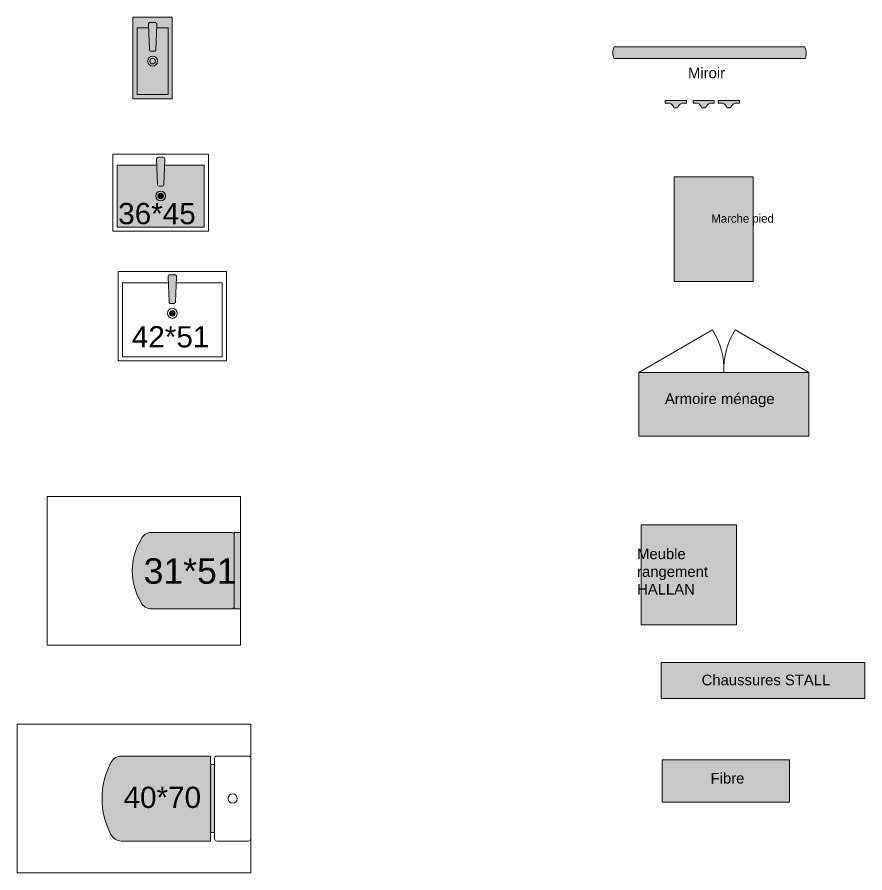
# Model space of a CAD drawing. Header units: metres. Extents: x -159911 to 166640, y -24366 to 155832.
# Drawn here: x 24554 to 64479, y 115493 to 155782 of the extents above; entities that cross this region are included whole.
import ezdxf

# ---------------------------------------------------------------- set-up
doc = ezdxf.new("R2010")
doc.units = ezdxf.units.M
doc.header["$LTSCALE"] = 15
doc.linetypes.add('ACAD_ISO03W100', pattern=[30, 12, -18])
doc.layers.get('0').update_dxf_attribs({"true_color": 0x000000})
doc.layers.get('Defpoints').update_dxf_attribs({"true_color": 0x000000})
for name, color, linetype, lineweight, true_color in [('DV_Furnitures', 250, 'Continuous', 5, 0x333333), ('DV_Furnitures_Hachures', 7, 'Continuous', 5, 0xc0c0c0), ('DV_Hatch bathroom', 7, 'Continuous', 9, 0x7fdfff)]:
    doc.layers.add(name, color=color, linetype=linetype, lineweight=lineweight, true_color=true_color)
doc.layers.add('DV_Text block', color=20, linetype='Continuous', true_color=0xff3f00)
doc.styles.add('Arial Regular', font='')
doc.styles.add('DM Sans', font='')
doc.styles.get('Arial Regular').set_extended_font_data('Arial')
doc.styles.get('DM Sans').set_extended_font_data('DM Sans')

# ---------------------------------------------------------------- blocks, each defined once
blk = doc.blocks.new('_U987')
at = {"layer": 'DV_Hatch bathroom'}
for points in [[(1.99, -2.37), (1.99, -2.35), (1.99, -2.33), (1.99, -2.3), (1.99, -2.28), (1.98, -2.26), (1.98, -2.23), (1.98, -2.21), (1.98, -2.19), (1.97, -2.17), (1.97, -2.14), (1.96, -2.12), (1.96, -2.1), (1.95, -2.08), (1.94, -2.06), (1.94, -2.03), (1.93, -2.01), (1.92, -1.99), (1.91, -1.97), (1.9, -1.95), (1.89, -1.93), (1.88, -1.91), (1.87, -1.89), (1.86, -1.87), (1.85, -1.85), (1.83, -1.83), (1.82, -1.81), (1.81, -1.79), (1.79, -1.77), (1.78, -1.75), (1.76, -1.74), (1.75, -1.72), (1.73, -1.7), (1.72, -1.69), (1.7, -1.67), (1.69, -1.66), (1.67, -1.64), (1.65, -1.63), (1.63, -1.61), (1.61, -1.6), (1.6, -1.59), (1.58, -1.57), (1.56, -1.56), (1.54, -1.55), (1.52, -1.54), (1.5, -1.53), (1.48, -1.52), (1.46, -1.51), (1.43, -1.5), (1.41, -1.49), (1.39, -1.48), (1.37, -1.47), (1.35, -1.47), (1.32, -1.46), (1.3, -1.45), (1.28, -1.45), (1.26, -1.44), (1.24, -1.44), (1.21, -1.44), (1.19, -1.43), (1.17, -1.43), (1.15, -1.43), (1.12, -1.43), (1.1, -1.43), (1.08, -1.43), (-1.08, -1.43), (-1.1, -1.43), (-1.12, -1.43), (-1.15, -1.43), (-1.17, -1.43), (-1.19, -1.43), (-1.21, -1.44), (-1.24, -1.44), (-1.26, -1.44), (-1.28, -1.45), (-1.3, -1.45), (-1.32, -1.46), (-1.35, -1.47), (-1.37, -1.47), (-1.39, -1.48), (-1.41, -1.49), (-1.43, -1.5), (-1.46, -1.51), (-1.48, -1.52), (-1.5, -1.53), (-1.52, -1.54), (-1.54, -1.55), (-1.56, -1.56), (-1.58, -1.57), (-1.6, -1.59), (-1.61, -1.6), (-1.63, -1.61), (-1.65, -1.63), (-1.67, -1.64), (-1.69, -1.66), (-1.7, -1.67), (-1.72, -1.69), (-1.73, -1.7), (-1.75, -1.72), (-1.76, -1.74), (-1.78, -1.75), (-1.79, -1.77), (-1.81, -1.79), (-1.82, -1.81), (-1.83, -1.83), (-1.85, -1.85), (-1.86, -1.87), (-1.87, -1.89), (-1.88, -1.91), (-1.89, -1.93), (-1.9, -1.95), (-1.91, -1.97), (-1.92, -1.99), (-1.93, -2.01), (-1.94, -2.03), (-1.94, -2.06), (-1.95, -2.08), (-1.96, -2.1), (-1.96, -2.12), (-1.97, -2.14), (-1.97, -2.17), (-1.98, -2.19), (-1.98, -2.21), (-1.98, -2.23), (-1.98, -2.26), (-1.99, -2.28), (-1.99, -2.3), (-1.99, -2.33), (-1.99, -2.35), (-1.99, -2.37), (-1.55, -14.12), (-1.55, -14.14), (-1.55, -14.16), (-1.55, -14.18), (-1.54, -14.2), (-1.54, -14.22), (-1.54, -14.24), (-1.53, -14.26), (-1.53, -14.28), (-1.52, -14.3), (-1.52, -14.32), (-1.51, -14.34), (-1.51, -14.36), (-1.5, -14.38), (-1.49, -14.4), (-1.48, -14.42), (-1.48, -14.44), (-1.47, -14.47), (-1.46, -14.49), (-1.45, -14.51), (-1.44, -14.52), (-1.43, -14.54), (-1.41, -14.56), (-1.4, -14.58), (-1.39, -14.6), (-1.38, -14.62), (-1.36, -14.64), (-1.35, -14.66), (-1.33, -14.67), (-1.32, -14.69), (-1.3, -14.71), (-1.29, -14.72), (-1.27, -14.74), (-1.25, -14.76), (-1.24, -14.77), (-1.22, -14.79), (-1.2, -14.8), (-1.18, -14.82), (-1.17, -14.83), (-1.15, -14.84), (-1.13, -14.85), (-1.11, -14.87), (-1.09, -14.88), (-1.07, -14.89), (-1.05, -14.9), (-1.03, -14.91), (-1.01, -14.92), (-0.99, -14.93), (-0.97, -14.93), (-0.95, -14.94), (-0.93, -14.95), (-0.91, -14.96), (-0.89, -14.96), (-0.86, -14.97), (-0.84, -14.97), (-0.82, -14.98), (-0.8, -14.98), (-0.78, -14.98), (-0.76, -14.99), (-0.74, -14.99), (-0.72, -14.99), (-0.7, -14.99), (-0.68, -14.99), (-0.66, -15), (-0.64, -15), (0.64, -15), (0.66, -15), (0.68, -14.99), (0.7, -14.99), (0.72, -14.99), (0.74, -14.99), (0.76, -14.99), (0.78, -14.98), (0.8, -14.98), (0.82, -14.98), (0.84, -14.97), (0.86, -14.97), (0.89, -14.96), (0.91, -14.96), (0.93, -14.95), (0.95, -14.94), (0.97, -14.93), (0.99, -14.93), (1.01, -14.92), (1.03, -14.91), (1.05, -14.9), (1.07, -14.89), (1.09, -14.88), (1.11, -14.87), (1.13, -14.85), (1.15, -14.84), (1.17, -14.83), (1.18, -14.82), (1.2, -14.8), (1.22, -14.79), (1.24, -14.77), (1.25, -14.76), (1.27, -14.74), (1.29, -14.72), (1.3, -14.71), (1.32, -14.69), (1.33, -14.67), (1.35, -14.66), (1.36, -14.64), (1.38, -14.62), (1.39, -14.6), (1.4, -14.58), (1.41, -14.56), (1.43, -14.54), (1.44, -14.52), (1.45, -14.51), (1.46, -14.49), (1.47, -14.47), (1.48, -14.44), (1.48, -14.42), (1.49, -14.4), (1.5, -14.38), (1.51, -14.36), (1.51, -14.34), (1.52, -14.32), (1.52, -14.3), (1.53, -14.28), (1.53, -14.26), (1.54, -14.24), (1.54, -14.22), (1.54, -14.2), (1.55, -14.18), (1.55, -14.16), (1.55, -14.14), (1.55, -14.12)], [(1.32, -19.65), (1.32, -19.62), (1.32, -19.59), (1.31, -19.56), (1.31, -19.53), (1.31, -19.5), (1.3, -19.47), (1.3, -19.44), (1.29, -19.41), (1.29, -19.38), (1.28, -19.35), (1.27, -19.32), (1.27, -19.29), (1.26, -19.26), (1.25, -19.23), (1.24, -19.2), (1.22, -19.17), (1.21, -19.14), (1.2, -19.11), (1.18, -19.08), (1.17, -19.05), (1.15, -19.02), (1.14, -18.99), (1.12, -18.96), (1.1, -18.93), (1.08, -18.9), (1.06, -18.88), (1.04, -18.85), (1.02, -18.82), (1, -18.8), (0.98, -18.77), (0.95, -18.75), (0.93, -18.72), (0.91, -18.7), (0.88, -18.67), (0.86, -18.65), (0.83, -18.63), (0.8, -18.61), (0.78, -18.59), (0.75, -18.57), (0.72, -18.55), (0.69, -18.53), (0.66, -18.51), (0.63, -18.5), (0.6, -18.48), (0.58, -18.47), (0.55, -18.45), (0.52, -18.44), (0.48, -18.43), (0.45, -18.42), (0.42, -18.41), (0.39, -18.4), (0.36, -18.39), (0.33, -18.38), (0.3, -18.37), (0.27, -18.36), (0.24, -18.36), (0.21, -18.35), (0.18, -18.35), (0.15, -18.34), (0.12, -18.34), (0.09, -18.34), (0.06, -18.34), (0.03, -18.34), (0, -18.34), (-0.03, -18.34), (-0.06, -18.34), (-0.09, -18.34), (-0.12, -18.34), (-0.15, -18.34), (-0.18, -18.35), (-0.21, -18.35), (-0.24, -18.36), (-0.27, -18.36), (-0.3, -18.37), (-0.33, -18.38), (-0.36, -18.39), (-0.39, -18.4), (-0.42, -18.41), (-0.45, -18.42), (-0.48, -18.43), (-0.52, -18.44), (-0.55, -18.45), (-0.58, -18.47), (-0.6, -18.48), (-0.63, -18.5), (-0.66, -18.51), (-0.69, -18.53), (-0.72, -18.55), (-0.75, -18.57), (-0.78, -18.59), (-0.8, -18.61), (-0.83, -18.63), (-0.86, -18.65), (-0.88, -18.67), (-0.91, -18.7), (-0.93, -18.72), (-0.95, -18.75), (-0.98, -18.77), (-1, -18.8), (-1.02, -18.82), (-1.04, -18.85), (-1.06, -18.88), (-1.08, -18.9), (-1.1, -18.93), (-1.12, -18.96), (-1.14, -18.99), (-1.15, -19.02), (-1.17, -19.05), (-1.18, -19.08), (-1.2, -19.11), (-1.21, -19.14), (-1.22, -19.17), (-1.24, -19.2), (-1.25, -19.23), (-1.26, -19.26), (-1.27, -19.29), (-1.27, -19.32), (-1.28, -19.35), (-1.29, -19.38), (-1.29, -19.41), (-1.3, -19.44), (-1.3, -19.47), (-1.31, -19.5), (-1.31, -19.53), (-1.31, -19.56), (-1.32, -19.59), (-1.32, -19.62), (-1.32, -19.65), (-1.32, -19.68), (-1.32, -19.71), (-1.31, -19.74), (-1.31, -19.77), (-1.31, -19.8), (-1.3, -19.83), (-1.3, -19.86), (-1.29, -19.89), (-1.29, -19.92), (-1.28, -19.95), (-1.27, -19.98), (-1.27, -20.01), (-1.26, -20.04), (-1.25, -20.08), (-1.24, -20.11), (-1.22, -20.14), (-1.21, -20.17), (-1.2, -20.2), (-1.18, -20.23), (-1.17, -20.26), (-1.15, -20.29), (-1.14, -20.32), (-1.12, -20.34), (-1.1, -20.37), (-1.08, -20.4), (-1.06, -20.43), (-1.04, -20.46), (-1.02, -20.48), (-1, -20.51), (-0.98, -20.53), (-0.95, -20.56), (-0.93, -20.58), (-0.91, -20.61), (-0.88, -20.63), (-0.86, -20.65), (-0.83, -20.67), (-0.8, -20.7), (-0.78, -20.72), (-0.75, -20.74), (-0.72, -20.75), (-0.69, -20.77), (-0.66, -20.79), (-0.63, -20.81), (-0.6, -20.82), (-0.58, -20.84), (-0.55, -20.85), (-0.52, -20.86), (-0.48, -20.88), (-0.45, -20.89), (-0.42, -20.9), (-0.39, -20.91), (-0.36, -20.92), (-0.33, -20.93), (-0.3, -20.93), (-0.27, -20.94), (-0.24, -20.95), (-0.21, -20.95), (-0.18, -20.96), (-0.15, -20.96), (-0.12, -20.96), (-0.09, -20.97), (-0.06, -20.97), (-0.03, -20.97), (0, -20.97), (0.03, -20.97), (0.06, -20.97), (0.09, -20.97), (0.12, -20.96), (0.15, -20.96), (0.18, -20.96), (0.21, -20.95), (0.24, -20.95), (0.27, -20.94), (0.3, -20.93), (0.33, -20.93), (0.36, -20.92), (0.39, -20.91), (0.42, -20.9), (0.45, -20.89), (0.48, -20.88), (0.52, -20.86), (0.55, -20.85), (0.58, -20.84), (0.6, -20.82), (0.63, -20.81), (0.66, -20.79), (0.69, -20.77), (0.72, -20.75), (0.75, -20.74), (0.78, -20.72), (0.8, -20.7), (0.83, -20.67), (0.86, -20.65), (0.88, -20.63), (0.91, -20.61), (0.93, -20.58), (0.95, -20.56), (0.98, -20.53), (1, -20.51), (1.02, -20.48), (1.04, -20.46), (1.06, -20.43), (1.08, -20.4), (1.1, -20.37), (1.12, -20.34), (1.14, -20.32), (1.15, -20.29), (1.17, -20.26), (1.18, -20.23), (1.2, -20.2), (1.21, -20.17), (1.22, -20.14), (1.24, -20.11), (1.25, -20.08), (1.26, -20.04), (1.27, -20.01), (1.27, -19.98), (1.28, -19.95), (1.29, -19.92), (1.29, -19.89), (1.3, -19.86), (1.3, -19.83), (1.31, -19.8), (1.31, -19.77), (1.31, -19.74), (1.32, -19.71), (1.32, -19.68)]]:
    blk.add_hatch(color=256, dxfattribs=at).paths.add_polyline_path(points, flags=0)
at = {"layer": 'DV_Furnitures'}
for p, q in [((-25.5, 0), (25.5, 0)), ((-1.99, -2.37), (-1.55, -14.12)), ((-1.08, -1.43), (1.08, -1.43)), ((1.99, -2.37), (1.55, -14.12)), ((-0.64, -15), (0.64, -15))]:
    blk.add_line(p, q, dxfattribs=at)
blk.add_lwpolyline([(-25.5, -42), (-25.5, 0), (25.5, 0), (25.5, -42)], close=True, dxfattribs=at)
blk.add_lwpolyline([(1.89, -5.2), (23.5, -5.2), (23.5, -40.17), (-23.5, -40.17), (-23.5, -5.2), (-1.89, -5.2)], dxfattribs=at)
for radius in [2.33, 1.32]:
    blk.add_circle((0, -19.65), radius, dxfattribs=at)
for centre, start, end in [((-1.08, -2.34), 90, 182.1342), ((1.08, -2.34), 357.8658, 90), ((-0.64, -14.09), 182.1342, 270), ((0.64, -14.09), 270, 357.8658)]:
    blk.add_arc(centre, 0.91, start, end, dxfattribs=at)
at = {"layer": 'DV_Text block', "insert": (-19.06, -25.67), "char_height": 10, "width": 87.6087, "attachment_point": 1, "style": 'Arial Regular'}
blk.add_mtext('42*51', dxfattribs=at)
blk = doc.blocks.new('_U986')
at = {"layer": 'DV_Hatch bathroom'}
for points in [[(-10.5, 20), (-52.46, 20), (-52.64, 20), (-52.82, 19.99), (-53.01, 19.97), (-53.19, 19.95), (-53.37, 19.92), (-53.56, 19.88), (-53.65, 19.86), (-53.74, 19.84), (-53.84, 19.82), (-53.93, 19.79), (-54.02, 19.76), (-54.11, 19.74), (-54.2, 19.7), (-54.29, 19.67), (-54.38, 19.64), (-54.47, 19.6), (-54.56, 19.57), (-54.65, 19.53), (-54.74, 19.49), (-54.83, 19.45), (-54.91, 19.4), (-55, 19.36), (-55.09, 19.31), (-55.17, 19.26), (-55.25, 19.21), (-55.34, 19.16), (-55.42, 19.11), (-55.5, 19.05), (-55.58, 19), (-55.66, 18.94), (-55.74, 18.88), (-55.81, 18.82), (-55.89, 18.76), (-55.96, 18.7), (-56.04, 18.63), (-56.11, 18.57), (-56.18, 18.5), (-56.25, 18.44), (-56.31, 18.37), (-56.38, 18.3), (-56.45, 18.23), (-56.51, 18.16), (-56.57, 18.09), (-56.63, 18.01), (-56.69, 17.94), (-56.75, 17.86), (-56.86, 17.71), (-56.97, 17.56), (-57.07, 17.4), (-57.16, 17.24), (-57.25, 17.08), (-57.33, 16.92), (-57.81, 15.97), (-58.26, 15.01), (-58.69, 14.02), (-59.09, 13.02), (-59.47, 11.99), (-59.81, 10.96), (-60.13, 9.91), (-60.41, 8.84), (-60.66, 7.76), (-60.88, 6.67), (-61.07, 5.58), (-61.22, 4.47), (-61.34, 3.36), (-61.43, 2.24), (-61.48, 1.12), (-61.5, 0), (-61.48, -1.12), (-61.43, -2.24), (-61.34, -3.36), (-61.22, -4.47), (-61.07, -5.58), (-60.88, -6.67), (-60.66, -7.76), (-60.41, -8.84), (-60.13, -9.91), (-59.81, -10.96), (-59.47, -11.99), (-59.09, -13.02), (-58.69, -14.02), (-58.26, -15.01), (-57.81, -15.97), (-57.33, -16.92), (-57.25, -17.08), (-57.16, -17.24), (-57.07, -17.4), (-56.97, -17.56), (-56.86, -17.72), (-56.8, -17.79), (-56.75, -17.87), (-56.69, -17.94), (-56.63, -18.02), (-56.57, -18.09), (-56.5, -18.17), (-56.44, -18.24), (-56.37, -18.31), (-56.31, -18.38), (-56.24, -18.45), (-56.17, -18.51), (-56.1, -18.58), (-56.02, -18.64), (-55.95, -18.71), (-55.87, -18.77), (-55.8, -18.83), (-55.72, -18.89), (-55.64, -18.95), (-55.56, -19.01), (-55.48, -19.06), (-55.4, -19.12), (-55.32, -19.17), (-55.23, -19.22), (-55.15, -19.27), (-55.06, -19.32), (-54.98, -19.37), (-54.89, -19.41), (-54.8, -19.46), (-54.71, -19.5), (-54.63, -19.54), (-54.54, -19.58), (-54.45, -19.61), (-54.35, -19.65), (-54.26, -19.68), (-54.17, -19.72), (-54.08, -19.75), (-53.99, -19.77), (-53.89, -19.8), (-53.8, -19.83), (-53.71, -19.85), (-53.62, -19.87), (-53.52, -19.89), (-53.43, -19.91), (-53.34, -19.92), (-53.15, -19.95), (-52.96, -19.97), (-52.78, -19.99), (-52.6, -20), (-52.41, -20), (-10.5, -20)], [(-8.5, 16.06), (-10.5, 16.06), (-10.5, -16.06), (-8.5, -16.06)]]:
    blk.add_hatch(color=256, dxfattribs=at).paths.add_polyline_path(points, flags=0)
at = {"color": 0, "linetype": 'ByBlock', "lineweight": -2}
for p, q in [((-10.5, 20), (-52.46, 20)), ((-10.5, -20), (-10.5, 20)), ((-8.5, -18.96), (-8.5, 18.96)), ((-7.46, 20), (7.46, 20)), ((8.5, -18.96), (8.5, 18.96)), ((-8.5, 16.06), (-10.5, 16.06)), ((-10.5, -16.06), (-10.5, 16.06)), ((-10.5, -20), (-52.46, -20)), ((-7.46, -20), (7.46, -20))]:
    blk.add_line(p, q, dxfattribs=at)
blk.add_circle((0, 0), 2.17, dxfattribs=at)
for centre, radius, start, end in [((-25.1, 0), 36.4, 152.2988, 207.7012), ((-52.44, 14.58), 5.42, 90.2325, 154.3979), ((-7.46, 18.96), 1.04, 90, 180), ((7.46, 18.96), 1.04, 360, 90), ((-52.44, -14.58), 5.42, 205.6021, 269.7675), ((-7.46, -18.96), 1.04, 180, 270), ((7.46, -18.96), 1.04, 270, 0)]:
    blk.add_arc(centre, radius, start, end, dxfattribs=at)
blk.add_open_spline([(-8.35, -16.06), (-9.52, -16.06), (-10.67, -16.06), (-10.5, -16.06)], degree=3, dxfattribs=at)
at = {"layer": 'Defpoints', "color": 251, "linetype": 'ACAD_ISO03W100', "lineweight": 5, "true_color": 0x636466}
for p, q in [((8.5, 35), (-101.5, 35)), ((-101.5, 35), (-101.5, -35)), ((8.5, 18.96), (8.5, 35)), ((8.5, -35), (8.5, -18.96)), ((8.5, -35), (-101.5, -35))]:
    blk.add_line(p, q, dxfattribs=at)
at = {"layer": 'DV_Text block', "insert": (-14.86, 5.56), "char_height": 10, "width": 92.2826, "attachment_point": 3, "style": 'Arial Regular'}
blk.add_mtext('40*70', dxfattribs=at)
blk = doc.blocks.new('_U1012')
at = {"layer": 'DV_Hatch bathroom'}
for points in [[(0, 16.96), (0, 16.98), (0, 17.01), (0, 17.03), (0, 17.05), (-0.01, 17.08), (-0.01, 17.1), (-0.01, 17.13), (-0.02, 17.15), (-0.02, 17.17), (-0.03, 17.2), (-0.03, 17.22), (-0.04, 17.25), (-0.05, 17.27), (-0.06, 17.3), (-0.06, 17.32), (-0.07, 17.34), (-0.08, 17.37), (-0.09, 17.39), (-0.1, 17.41), (-0.12, 17.44), (-0.13, 17.46), (-0.14, 17.48), (-0.16, 17.51), (-0.17, 17.53), (-0.18, 17.55), (-0.2, 17.57), (-0.22, 17.59), (-0.23, 17.62), (-0.25, 17.64), (-0.27, 17.66), (-0.29, 17.68), (-0.3, 17.7), (-0.32, 17.71), (-0.34, 17.73), (-0.36, 17.75), (-0.38, 17.77), (-0.41, 17.78), (-0.43, 17.8), (-0.45, 17.82), (-0.47, 17.83), (-0.49, 17.84), (-0.52, 17.86), (-0.54, 17.87), (-0.56, 17.88), (-0.59, 17.9), (-0.61, 17.91), (-0.63, 17.92), (-0.66, 17.93), (-0.68, 17.94), (-0.7, 17.94), (-0.73, 17.95), (-0.75, 17.96), (-0.78, 17.97), (-0.8, 17.97), (-0.83, 17.98), (-0.85, 17.98), (-0.87, 17.99), (-0.9, 17.99), (-0.92, 17.99), (-0.95, 18), (-0.97, 18), (-0.99, 18), (-1.02, 18), (-1.04, 18), (-38.94, 18), (-39.12, 18), (-39.3, 17.99), (-39.49, 17.97), (-39.67, 17.95), (-39.85, 17.92), (-40.04, 17.88), (-40.13, 17.86), (-40.22, 17.84), (-40.32, 17.82), (-40.41, 17.79), (-40.5, 17.76), (-40.59, 17.74), (-40.68, 17.7), (-40.77, 17.67), (-40.86, 17.64), (-40.95, 17.6), (-41.04, 17.57), (-41.13, 17.53), (-41.22, 17.49), (-41.31, 17.45), (-41.39, 17.4), (-41.48, 17.36), (-41.57, 17.31), (-41.65, 17.26), (-41.73, 17.21), (-41.82, 17.16), (-41.9, 17.11), (-41.98, 17.05), (-42.06, 17), (-42.14, 16.94), (-42.22, 16.88), (-42.29, 16.82), (-42.37, 16.76), (-42.44, 16.7), (-42.52, 16.63), (-42.59, 16.57), (-42.66, 16.5), (-42.73, 16.44), (-42.8, 16.37), (-42.86, 16.3), (-42.93, 16.23), (-42.99, 16.16), (-43.05, 16.09), (-43.11, 16.01), (-43.17, 15.94), (-43.23, 15.86), (-43.34, 15.71), (-43.45, 15.56), (-43.55, 15.4), (-43.64, 15.24), (-43.73, 15.08), (-43.81, 14.92), (-44.29, 14.08), (-44.75, 13.22), (-45.17, 12.34), (-45.58, 11.44), (-45.95, 10.53), (-46.29, 9.61), (-46.6, 8.68), (-46.88, 7.74), (-47.14, 6.78), (-47.36, 5.82), (-47.54, 4.86), (-47.7, 3.89), (-47.82, 2.92), (-47.91, 1.94), (-47.97, 0.97), (-48, 0), (-47.97, -0.97), (-47.91, -1.94), (-47.82, -2.92), (-47.7, -3.89), (-47.54, -4.86), (-47.36, -5.82), (-47.14, -6.78), (-46.88, -7.74), (-46.6, -8.68), (-46.29, -9.61), (-45.95, -10.53), (-45.58, -11.44), (-45.17, -12.34), (-44.75, -13.22), (-44.29, -14.08), (-43.81, -14.92), (-43.73, -15.08), (-43.64, -15.24), (-43.55, -15.4), (-43.45, -15.56), (-43.34, -15.72), (-43.28, -15.79), (-43.23, -15.87), (-43.17, -15.94), (-43.11, -16.02), (-43.05, -16.09), (-42.98, -16.17), (-42.92, -16.24), (-42.85, -16.31), (-42.79, -16.38), (-42.72, -16.45), (-42.65, -16.51), (-42.58, -16.58), (-42.5, -16.64), (-42.43, -16.71), (-42.36, -16.77), (-42.28, -16.83), (-42.2, -16.89), (-42.12, -16.95), (-42.04, -17.01), (-41.96, -17.06), (-41.88, -17.12), (-41.8, -17.17), (-41.71, -17.22), (-41.63, -17.27), (-41.54, -17.32), (-41.46, -17.37), (-41.37, -17.41), (-41.28, -17.46), (-41.19, -17.5), (-41.11, -17.54), (-41.02, -17.58), (-40.93, -17.61), (-40.83, -17.65), (-40.74, -17.68), (-40.65, -17.72), (-40.56, -17.75), (-40.47, -17.77), (-40.38, -17.8), (-40.28, -17.83), (-40.19, -17.85), (-40.1, -17.87), (-40, -17.89), (-39.91, -17.91), (-39.82, -17.92), (-39.63, -17.95), (-39.45, -17.97), (-39.26, -17.99), (-39.08, -18), (-38.89, -18), (-1.04, -18), (-1.02, -18), (-0.99, -18), (-0.97, -18), (-0.95, -18), (-0.92, -17.99), (-0.9, -17.99), (-0.87, -17.99), (-0.85, -17.98), (-0.83, -17.98), (-0.8, -17.97), (-0.78, -17.97), (-0.75, -17.96), (-0.73, -17.95), (-0.7, -17.94), (-0.68, -17.94), (-0.66, -17.93), (-0.63, -17.92), (-0.61, -17.91), (-0.59, -17.9), (-0.56, -17.88), (-0.54, -17.87), (-0.52, -17.86), (-0.49, -17.84), (-0.47, -17.83), (-0.45, -17.82), (-0.43, -17.8), (-0.41, -17.78), (-0.38, -17.77), (-0.36, -17.75), (-0.34, -17.73), (-0.32, -17.71), (-0.3, -17.7), (-0.29, -17.68), (-0.27, -17.66), (-0.25, -17.64), (-0.23, -17.62), (-0.22, -17.59), (-0.2, -17.57), (-0.18, -17.55), (-0.17, -17.53), (-0.16, -17.51), (-0.14, -17.48), (-0.13, -17.46), (-0.12, -17.44), (-0.1, -17.41), (-0.09, -17.39), (-0.08, -17.37), (-0.07, -17.34), (-0.06, -17.32), (-0.06, -17.3), (-0.05, -17.27), (-0.04, -17.25), (-0.03, -17.22), (-0.03, -17.2), (-0.02, -17.17), (-0.02, -17.15), (-0.01, -17.13), (-0.01, -17.1), (-0.01, -17.08), (0, -17.05), (0, -17.03), (0, -17.01), (0, -16.98), (0, -16.96)], [(3, 18), (0, 18), (0, -18), (3, -18)]]:
    blk.add_hatch(color=256, dxfattribs=at).paths.add_polyline_path(points, flags=0)
at = {"color": 0, "linetype": 'ByBlock', "lineweight": 5}
for p, q in [((-1.04, 18), (-38.94, 18)), ((0, -18), (0, 18)), ((0, 18), (3, 18)), ((0, 16.96), (0, 0)), ((3, -18), (3, 18)), ((0, -16.96), (0, 0)), ((-1.04, -18), (-38.89, -18)), ((0, -18), (3, -18))]:
    blk.add_line(p, q, dxfattribs=at)
for centre, radius, start, end in [((-38.92, 12.58), 5.42, 90.2325, 154.3979), ((-1.04, 16.96), 1.04, 0, 90), ((-18.02, -0.37), 29.98, 149.3306, 179.286), ((-18.02, 0.37), 29.98, 180.714, 210.6694), ((-38.92, -12.58), 5.42, 205.6021, 269.7675), ((-1.04, -16.96), 1.04, 270, 0)]:
    blk.add_arc(centre, radius, start, end, dxfattribs=at)
at = {"layer": 'Defpoints', "color": 251, "linetype": 'ACAD_ISO03W100', "lineweight": 5, "true_color": 0x636466}
for p, q in [((3, 35), (-88, 35)), ((-88, -35), (-88, 35)), ((3, 18), (3, 35)), ((3, -16.34), (3, -35)), ((3, -35), (-88, -35))]:
    blk.add_line(p, q, dxfattribs=at)
at = {"layer": 'DV_Text block', "insert": (-42.59, 5.87), "char_height": 12, "width": 105.1304, "attachment_point": 1, "style": 'Arial Regular'}
blk.add_mtext('31*51', dxfattribs=at)
blk = doc.blocks.new('_U988')
at = {"layer": 'DV_Hatch bathroom'}
for points in [[(1.99, -2.37), (1.99, -2.35), (1.99, -2.33), (1.99, -2.3), (1.99, -2.28), (1.98, -2.26), (1.98, -2.23), (1.98, -2.21), (1.98, -2.19), (1.97, -2.17), (1.97, -2.14), (1.96, -2.12), (1.96, -2.1), (1.95, -2.08), (1.94, -2.06), (1.94, -2.03), (1.93, -2.01), (1.92, -1.99), (1.91, -1.97), (1.9, -1.95), (1.89, -1.93), (1.88, -1.91), (1.87, -1.89), (1.86, -1.87), (1.85, -1.85), (1.83, -1.83), (1.82, -1.81), (1.81, -1.79), (1.79, -1.77), (1.78, -1.75), (1.76, -1.74), (1.75, -1.72), (1.73, -1.7), (1.72, -1.69), (1.7, -1.67), (1.69, -1.66), (1.67, -1.64), (1.65, -1.63), (1.63, -1.61), (1.61, -1.6), (1.6, -1.59), (1.58, -1.57), (1.56, -1.56), (1.54, -1.55), (1.52, -1.54), (1.5, -1.53), (1.48, -1.52), (1.46, -1.51), (1.43, -1.5), (1.41, -1.49), (1.39, -1.48), (1.37, -1.47), (1.35, -1.47), (1.32, -1.46), (1.3, -1.45), (1.28, -1.45), (1.26, -1.44), (1.24, -1.44), (1.21, -1.44), (1.19, -1.43), (1.17, -1.43), (1.15, -1.43), (1.12, -1.43), (1.1, -1.43), (1.08, -1.43), (-1.08, -1.43), (-1.1, -1.43), (-1.12, -1.43), (-1.15, -1.43), (-1.17, -1.43), (-1.19, -1.43), (-1.21, -1.44), (-1.24, -1.44), (-1.26, -1.44), (-1.28, -1.45), (-1.3, -1.45), (-1.32, -1.46), (-1.35, -1.47), (-1.37, -1.47), (-1.39, -1.48), (-1.41, -1.49), (-1.43, -1.5), (-1.46, -1.51), (-1.48, -1.52), (-1.5, -1.53), (-1.52, -1.54), (-1.54, -1.55), (-1.56, -1.56), (-1.58, -1.57), (-1.6, -1.59), (-1.61, -1.6), (-1.63, -1.61), (-1.65, -1.63), (-1.67, -1.64), (-1.69, -1.66), (-1.7, -1.67), (-1.72, -1.69), (-1.73, -1.7), (-1.75, -1.72), (-1.76, -1.74), (-1.78, -1.75), (-1.79, -1.77), (-1.81, -1.79), (-1.82, -1.81), (-1.83, -1.83), (-1.85, -1.85), (-1.86, -1.87), (-1.87, -1.89), (-1.88, -1.91), (-1.89, -1.93), (-1.9, -1.95), (-1.91, -1.97), (-1.92, -1.99), (-1.93, -2.01), (-1.94, -2.03), (-1.94, -2.06), (-1.95, -2.08), (-1.96, -2.1), (-1.96, -2.12), (-1.97, -2.14), (-1.97, -2.17), (-1.98, -2.19), (-1.98, -2.21), (-1.98, -2.23), (-1.98, -2.26), (-1.99, -2.28), (-1.99, -2.3), (-1.99, -2.33), (-1.99, -2.35), (-1.99, -2.37), (-1.55, -14.12), (-1.55, -14.14), (-1.55, -14.16), (-1.55, -14.18), (-1.54, -14.2), (-1.54, -14.22), (-1.54, -14.24), (-1.53, -14.26), (-1.53, -14.28), (-1.52, -14.3), (-1.52, -14.32), (-1.51, -14.34), (-1.51, -14.36), (-1.5, -14.38), (-1.49, -14.4), (-1.48, -14.42), (-1.48, -14.44), (-1.47, -14.47), (-1.46, -14.49), (-1.45, -14.51), (-1.44, -14.52), (-1.43, -14.54), (-1.41, -14.56), (-1.4, -14.58), (-1.39, -14.6), (-1.38, -14.62), (-1.36, -14.64), (-1.35, -14.66), (-1.33, -14.67), (-1.32, -14.69), (-1.3, -14.71), (-1.29, -14.72), (-1.27, -14.74), (-1.25, -14.76), (-1.24, -14.77), (-1.22, -14.79), (-1.2, -14.8), (-1.18, -14.82), (-1.17, -14.83), (-1.15, -14.84), (-1.13, -14.85), (-1.11, -14.87), (-1.09, -14.88), (-1.07, -14.89), (-1.05, -14.9), (-1.03, -14.91), (-1.01, -14.92), (-0.99, -14.93), (-0.97, -14.93), (-0.95, -14.94), (-0.93, -14.95), (-0.91, -14.96), (-0.89, -14.96), (-0.86, -14.97), (-0.84, -14.97), (-0.82, -14.98), (-0.8, -14.98), (-0.78, -14.98), (-0.76, -14.99), (-0.74, -14.99), (-0.72, -14.99), (-0.7, -14.99), (-0.68, -14.99), (-0.66, -15), (-0.64, -15), (0.64, -15), (0.66, -15), (0.68, -14.99), (0.7, -14.99), (0.72, -14.99), (0.74, -14.99), (0.76, -14.99), (0.78, -14.98), (0.8, -14.98), (0.82, -14.98), (0.84, -14.97), (0.86, -14.97), (0.89, -14.96), (0.91, -14.96), (0.93, -14.95), (0.95, -14.94), (0.97, -14.93), (0.99, -14.93), (1.01, -14.92), (1.03, -14.91), (1.05, -14.9), (1.07, -14.89), (1.09, -14.88), (1.11, -14.87), (1.13, -14.85), (1.15, -14.84), (1.17, -14.83), (1.18, -14.82), (1.2, -14.8), (1.22, -14.79), (1.24, -14.77), (1.25, -14.76), (1.27, -14.74), (1.29, -14.72), (1.3, -14.71), (1.32, -14.69), (1.33, -14.67), (1.35, -14.66), (1.36, -14.64), (1.38, -14.62), (1.39, -14.6), (1.4, -14.58), (1.41, -14.56), (1.43, -14.54), (1.44, -14.52), (1.45, -14.51), (1.46, -14.49), (1.47, -14.47), (1.48, -14.44), (1.48, -14.42), (1.49, -14.4), (1.5, -14.38), (1.51, -14.36), (1.51, -14.34), (1.52, -14.32), (1.52, -14.3), (1.53, -14.28), (1.53, -14.26), (1.54, -14.24), (1.54, -14.22), (1.54, -14.2), (1.55, -14.18), (1.55, -14.16), (1.55, -14.14), (1.55, -14.12)], [(20.5, -5.2), (1.88, -5.2), (1.55, -14.12), (1.55, -14.14), (1.55, -14.16), (1.55, -14.18), (1.54, -14.2), (1.54, -14.22), (1.54, -14.24), (1.53, -14.26), (1.53, -14.28), (1.52, -14.3), (1.52, -14.32), (1.51, -14.34), (1.51, -14.36), (1.5, -14.38), (1.49, -14.4), (1.48, -14.42), (1.48, -14.44), (1.47, -14.47), (1.46, -14.49), (1.45, -14.51), (1.44, -14.52), (1.43, -14.54), (1.41, -14.56), (1.4, -14.58), (1.39, -14.6), (1.38, -14.62), (1.36, -14.64), (1.35, -14.66), (1.33, -14.67), (1.32, -14.69), (1.3, -14.71), (1.29, -14.72), (1.27, -14.74), (1.25, -14.76), (1.24, -14.77), (1.22, -14.79), (1.2, -14.8), (1.18, -14.82), (1.17, -14.83), (1.15, -14.84), (1.13, -14.85), (1.11, -14.87), (1.09, -14.88), (1.07, -14.89), (1.05, -14.9), (1.03, -14.91), (1.01, -14.92), (0.99, -14.93), (0.97, -14.93), (0.95, -14.94), (0.93, -14.95), (0.91, -14.96), (0.89, -14.96), (0.86, -14.97), (0.84, -14.97), (0.82, -14.98), (0.8, -14.98), (0.78, -14.98), (0.76, -14.99), (0.74, -14.99), (0.72, -14.99), (0.7, -14.99), (0.68, -14.99), (0.66, -15), (0.64, -15), (-0.64, -15), (-0.66, -15), (-0.68, -14.99), (-0.7, -14.99), (-0.72, -14.99), (-0.74, -14.99), (-0.76, -14.99), (-0.78, -14.98), (-0.8, -14.98), (-0.82, -14.98), (-0.84, -14.97), (-0.86, -14.97), (-0.89, -14.96), (-0.91, -14.96), (-0.93, -14.95), (-0.95, -14.94), (-0.97, -14.93), (-0.99, -14.93), (-1.01, -14.92), (-1.03, -14.91), (-1.05, -14.9), (-1.07, -14.89), (-1.09, -14.88), (-1.11, -14.87), (-1.13, -14.85), (-1.15, -14.84), (-1.17, -14.83), (-1.18, -14.82), (-1.2, -14.8), (-1.22, -14.79), (-1.24, -14.77), (-1.25, -14.76), (-1.27, -14.74), (-1.29, -14.72), (-1.3, -14.71), (-1.32, -14.69), (-1.33, -14.67), (-1.35, -14.66), (-1.36, -14.64), (-1.38, -14.62), (-1.39, -14.6), (-1.4, -14.58), (-1.41, -14.56), (-1.43, -14.54), (-1.44, -14.52), (-1.45, -14.51), (-1.46, -14.49), (-1.47, -14.47), (-1.48, -14.44), (-1.48, -14.42), (-1.49, -14.4), (-1.5, -14.38), (-1.51, -14.36), (-1.51, -14.34), (-1.52, -14.32), (-1.52, -14.3), (-1.53, -14.28), (-1.53, -14.26), (-1.54, -14.24), (-1.54, -14.22), (-1.54, -14.2), (-1.55, -14.18), (-1.55, -14.16), (-1.55, -14.14), (-1.55, -14.12), (-1.88, -5.2), (-20.5, -5.2), (-20.5, -34.31), (20.5, -34.31)], [(1.32, -19.65), (1.32, -19.62), (1.32, -19.59), (1.31, -19.56), (1.31, -19.53), (1.31, -19.5), (1.3, -19.47), (1.3, -19.44), (1.29, -19.41), (1.29, -19.38), (1.28, -19.35), (1.27, -19.32), (1.27, -19.29), (1.26, -19.26), (1.25, -19.23), (1.24, -19.2), (1.22, -19.17), (1.21, -19.14), (1.2, -19.11), (1.18, -19.08), (1.17, -19.05), (1.15, -19.02), (1.14, -18.99), (1.12, -18.96), (1.1, -18.93), (1.08, -18.9), (1.06, -18.88), (1.04, -18.85), (1.02, -18.82), (1, -18.8), (0.98, -18.77), (0.95, -18.75), (0.93, -18.72), (0.91, -18.7), (0.88, -18.67), (0.86, -18.65), (0.83, -18.63), (0.8, -18.61), (0.78, -18.59), (0.75, -18.57), (0.72, -18.55), (0.69, -18.53), (0.66, -18.51), (0.63, -18.5), (0.6, -18.48), (0.58, -18.47), (0.55, -18.45), (0.52, -18.44), (0.48, -18.43), (0.45, -18.42), (0.42, -18.41), (0.39, -18.4), (0.36, -18.39), (0.33, -18.38), (0.3, -18.37), (0.27, -18.36), (0.24, -18.36), (0.21, -18.35), (0.18, -18.35), (0.15, -18.34), (0.12, -18.34), (0.09, -18.34), (0.06, -18.34), (0.03, -18.34), (0, -18.34), (-0.03, -18.34), (-0.06, -18.34), (-0.09, -18.34), (-0.12, -18.34), (-0.15, -18.34), (-0.18, -18.35), (-0.21, -18.35), (-0.24, -18.36), (-0.27, -18.36), (-0.3, -18.37), (-0.33, -18.38), (-0.36, -18.39), (-0.39, -18.4), (-0.42, -18.41), (-0.45, -18.42), (-0.48, -18.43), (-0.52, -18.44), (-0.55, -18.45), (-0.58, -18.47), (-0.6, -18.48), (-0.63, -18.5), (-0.66, -18.51), (-0.69, -18.53), (-0.72, -18.55), (-0.75, -18.57), (-0.78, -18.59), (-0.8, -18.61), (-0.83, -18.63), (-0.86, -18.65), (-0.88, -18.67), (-0.91, -18.7), (-0.93, -18.72), (-0.95, -18.75), (-0.98, -18.77), (-1, -18.8), (-1.02, -18.82), (-1.04, -18.85), (-1.06, -18.88), (-1.08, -18.9), (-1.1, -18.93), (-1.12, -18.96), (-1.14, -18.99), (-1.15, -19.02), (-1.17, -19.05), (-1.18, -19.08), (-1.2, -19.11), (-1.21, -19.14), (-1.22, -19.17), (-1.24, -19.2), (-1.25, -19.23), (-1.26, -19.26), (-1.27, -19.29), (-1.27, -19.32), (-1.28, -19.35), (-1.29, -19.38), (-1.29, -19.41), (-1.3, -19.44), (-1.3, -19.47), (-1.31, -19.5), (-1.31, -19.53), (-1.31, -19.56), (-1.32, -19.59), (-1.32, -19.62), (-1.32, -19.65), (-1.32, -19.68), (-1.32, -19.71), (-1.31, -19.74), (-1.31, -19.77), (-1.31, -19.8), (-1.3, -19.83), (-1.3, -19.86), (-1.29, -19.89), (-1.29, -19.92), (-1.28, -19.95), (-1.27, -19.98), (-1.27, -20.01), (-1.26, -20.04), (-1.25, -20.08), (-1.24, -20.11), (-1.22, -20.14), (-1.21, -20.17), (-1.2, -20.2), (-1.18, -20.23), (-1.17, -20.26), (-1.15, -20.29), (-1.14, -20.32), (-1.12, -20.34), (-1.1, -20.37), (-1.08, -20.4), (-1.06, -20.43), (-1.04, -20.46), (-1.02, -20.48), (-1, -20.51), (-0.98, -20.53), (-0.95, -20.56), (-0.93, -20.58), (-0.91, -20.61), (-0.88, -20.63), (-0.86, -20.65), (-0.83, -20.67), (-0.8, -20.7), (-0.78, -20.72), (-0.75, -20.74), (-0.72, -20.75), (-0.69, -20.77), (-0.66, -20.79), (-0.63, -20.81), (-0.6, -20.82), (-0.58, -20.84), (-0.55, -20.85), (-0.52, -20.86), (-0.48, -20.88), (-0.45, -20.89), (-0.42, -20.9), (-0.39, -20.91), (-0.36, -20.92), (-0.33, -20.93), (-0.3, -20.93), (-0.27, -20.94), (-0.24, -20.95), (-0.21, -20.95), (-0.18, -20.96), (-0.15, -20.96), (-0.12, -20.96), (-0.09, -20.97), (-0.06, -20.97), (-0.03, -20.97), (0, -20.97), (0.03, -20.97), (0.06, -20.97), (0.09, -20.97), (0.12, -20.96), (0.15, -20.96), (0.18, -20.96), (0.21, -20.95), (0.24, -20.95), (0.27, -20.94), (0.3, -20.93), (0.33, -20.93), (0.36, -20.92), (0.39, -20.91), (0.42, -20.9), (0.45, -20.89), (0.48, -20.88), (0.52, -20.86), (0.55, -20.85), (0.58, -20.84), (0.6, -20.82), (0.63, -20.81), (0.66, -20.79), (0.69, -20.77), (0.72, -20.75), (0.75, -20.74), (0.78, -20.72), (0.8, -20.7), (0.83, -20.67), (0.86, -20.65), (0.88, -20.63), (0.91, -20.61), (0.93, -20.58), (0.95, -20.56), (0.98, -20.53), (1, -20.51), (1.02, -20.48), (1.04, -20.46), (1.06, -20.43), (1.08, -20.4), (1.1, -20.37), (1.12, -20.34), (1.14, -20.32), (1.15, -20.29), (1.17, -20.26), (1.18, -20.23), (1.2, -20.2), (1.21, -20.17), (1.22, -20.14), (1.24, -20.11), (1.25, -20.08), (1.26, -20.04), (1.27, -20.01), (1.27, -19.98), (1.28, -19.95), (1.29, -19.92), (1.29, -19.89), (1.3, -19.86), (1.3, -19.83), (1.31, -19.8), (1.31, -19.77), (1.31, -19.74), (1.32, -19.71), (1.32, -19.68)]]:
    blk.add_hatch(color=256, dxfattribs=at).paths.add_polyline_path(points, flags=0)
at = {"layer": 'DV_Furnitures'}
for p, q in [((22.5, 0), (-22.5, 0)), ((-1.99, -2.37), (-1.55, -14.12)), ((-1.08, -1.43), (1.08, -1.43)), ((1.99, -2.37), (1.55, -14.12)), ((-0.64, -15), (0.64, -15))]:
    blk.add_line(p, q, dxfattribs=at)
blk.add_lwpolyline([(-22.5, -36.14), (-22.5, 0), (22.5, 0), (22.5, -36.14)], close=True, dxfattribs=at)
blk.add_lwpolyline([(1.89, -5.2), (20.5, -5.2), (20.5, -34.31), (-20.5, -34.31), (-20.5, -5.2), (-1.89, -5.2)], dxfattribs=at)
for radius in [2.33, 1.32]:
    blk.add_circle((0, -19.65), radius, dxfattribs=at)
for centre, start, end in [((-1.08, -2.34), 90, 182.1342), ((1.08, -2.34), 357.8658, 90), ((-0.64, -14.09), 182.1342, 270), ((0.64, -14.09), 270, 357.8658)]:
    blk.add_arc(centre, 0.91, start, end, dxfattribs=at)
at = {"layer": 'DV_Text block', "insert": (-20, -22.91), "char_height": 10, "width": 91.6304, "attachment_point": 1, "style": 'Arial Regular'}
blk.add_mtext('36*45', dxfattribs=at)
blk = doc.blocks.new('_U989')
at = {"layer": 'DV_Hatch bathroom'}
blk.add_hatch(color=256, dxfattribs=at).paths.add_polyline_path([(9.17, 20.73), (-9.33, 20.73), (-9.33, -17.77), (9.17, -17.77)], flags=0)
at = {"color": 0, "linetype": 'ByBlock', "lineweight": -2}
for p, q in [((-9.33, -17.77), (-9.33, 20.73)), ((-1.99, 17.28), (-1.55, 5.53)), ((-1.08, 18.23), (1.08, 18.23)), ((1.99, 17.28), (1.55, 5.53)), ((-1.93, 15.73), (-7.33, 15.73)), ((7.33, 15.73), (1.93, 15.73)), ((-0.64, 4.66), (0.64, 4.66))]:
    blk.add_line(p, q, dxfattribs=at)
blk.add_lwpolyline([(9.17, -17.77), (-9.33, -17.77), (-9.33, 20.73), (9.17, 20.73)], close=True, dxfattribs=at)
for points in [[(-7.33, 15.73), (-1.93, 15.73)], [(1.93, 15.73), (7.33, 15.73), (7.33, -15.77), (-7.33, -15.77), (-7.33, 15.73)]]:
    blk.add_lwpolyline(points, dxfattribs=at)
for radius in [2.33, 1.32]:
    blk.add_circle((0, 0), radius, dxfattribs=at)
for centre, start, end in [((-1.08, 17.32), 90, 182.1342), ((1.08, 17.32), 357.8658, 90), ((-0.64, 5.57), 182.1342, 270), ((0.64, 5.57), 270, 357.8658)]:
    blk.add_arc(centre, 0.91, start, end, dxfattribs=at)
blk = doc.blocks.new('Hubsch big hook')
at = {"layer": 'DV_Furnitures_Hachures', "extrusion": (0, 0, -1)}
blk.add_hatch(color=256, dxfattribs=at).paths.add_polyline_path([(-42.8634, 75.4499), (-42.9634, 75.4499), (-42.9634, 75.4368), (-42.9425, 75.4368), (-42.9416, 75.4366), (-42.9407, 75.4363), (-42.9402, 75.4361), (-42.9398, 75.436), (-42.9393, 75.4358), (-42.9389, 75.4356), (-42.9384, 75.4355), (-42.938, 75.4353), (-42.9376, 75.4351), (-42.9371, 75.4348), (-42.9367, 75.4346), (-42.9362, 75.4344), (-42.9358, 75.4342), (-42.9354, 75.4339), (-42.9349, 75.4337), (-42.9345, 75.4334), (-42.9341, 75.4331), (-42.9337, 75.4328), (-42.9333, 75.4326), (-42.9329, 75.4323), (-42.9325, 75.432), (-42.9321, 75.4316), (-42.9317, 75.4313), (-42.9313, 75.431), (-42.9309, 75.4307), (-42.9305, 75.4303), (-42.9302, 75.43), (-42.9298, 75.4296), (-42.9295, 75.4292), (-42.9291, 75.4289), (-42.9288, 75.4285), (-42.9284, 75.4281), (-42.9281, 75.4277), (-42.9278, 75.4273), (-42.9275, 75.4269), (-42.9272, 75.4265), (-42.9269, 75.4261), (-42.9266, 75.4257), (-42.9263, 75.4253), (-42.926, 75.4249), (-42.9258, 75.4244), (-42.9255, 75.424), (-42.9253, 75.4236), (-42.9251, 75.4231), (-42.9248, 75.4227), (-42.9246, 75.4222), (-42.9244, 75.4218), (-42.9242, 75.4213), (-42.924, 75.4209), (-42.9238, 75.4204), (-42.9236, 75.42), (-42.9235, 75.4195), (-42.9233, 75.419), (-42.9232, 75.4186), (-42.923, 75.4181), (-42.9229, 75.4176), (-42.9228, 75.4172), (-42.9227, 75.4167), (-42.9225, 75.4158), (-42.9223, 75.4149), (-42.905, 75.4149), (-42.9048, 75.4158), (-42.9045, 75.4167), (-42.9042, 75.4177), (-42.9039, 75.4186), (-42.9035, 75.4195), (-42.9031, 75.4205), (-42.9027, 75.4214), (-42.9022, 75.4223), (-42.9017, 75.4231), (-42.9012, 75.424), (-42.9006, 75.4249), (-42.9003, 75.4253), (-42.9, 75.4257), (-42.8997, 75.4261), (-42.8994, 75.4265), (-42.8991, 75.4269), (-42.8988, 75.4273), (-42.8984, 75.4277), (-42.8981, 75.4281), (-42.8977, 75.4285), (-42.8974, 75.4289), (-42.897, 75.4292), (-42.8966, 75.4296), (-42.8962, 75.4299), (-42.8959, 75.4303), (-42.8955, 75.4306), (-42.8951, 75.4309), (-42.8947, 75.4313), (-42.8943, 75.4316), (-42.8938, 75.4319), (-42.8934, 75.4322), (-42.8926, 75.4328), (-42.8917, 75.4333), (-42.8908, 75.4338), (-42.89, 75.4343), (-42.889, 75.4348), (-42.8881, 75.4352), (-42.8872, 75.4356), (-42.8863, 75.4359), (-42.8854, 75.4362), (-42.8844, 75.4365), (-42.8835, 75.4368), (-42.8634, 75.4368)], flags=0)
at = {"color": 0, "linetype": 'ByBlock', "lineweight": -2}
for p, q in [((42.8634, 75.4499), (42.9634, 75.4499)), ((42.8634, 75.4368), (42.8634, 75.4499)), ((42.8835, 75.4368), (42.8634, 75.4368)), ((42.9634, 75.4368), (42.9425, 75.4368)), ((42.9634, 75.4499), (42.9634, 75.4368)), ((42.9223, 75.4149), (42.905, 75.4149))]:
    blk.add_line(p, q, dxfattribs=at)
for centre, radius, start, end in [((42.8764, 75.4082), 0.0294, 13.0947, 75.9997), ((42.9491, 75.4105), 0.0271, 103.9798, 170.7161)]:
    blk.add_arc(centre, radius, start, end, dxfattribs=at)
blk = doc.blocks.new('Stepstool')
at = {"layer": 'DV_Furnitures_Hachures', "extrusion": (0, 0, -1)}
blk.add_hatch(color=256, dxfattribs=at).paths.add_polyline_path([(0, 0), (0, 0.4937), (-0.3715, 0.4937), (-0.3715, 0)], flags=0)
at = {"layer": 'DV_Furnitures'}
blk.add_lwpolyline([(0, 0), (0, 0.4937), (0.3715, 0.4937), (0.3715, 0)], close=True, dxfattribs=at)
at = {"layer": 'DV_Text block', "insert": (0.4693, 0.3171), "char_height": 0.04, "width": 0.684783, "attachment_point": 3, "style": 'DM Sans'}
blk.add_mtext('Marche pied', dxfattribs=at)
blk = doc.blocks.new('Meuble ménage 1')
at = {"layer": 'DV_Furnitures_Hachures', "lineweight": 5, "extrusion": (0, 0, -1)}
blk.add_hatch(color=256, dxfattribs=at).paths.add_polyline_path([(0, 0.3), (-0.8, 0.3), (-0.8, 0), (0, 0)], flags=0)
at = {"color": 0, "linetype": 'ByBlock', "lineweight": 5}
for points in [[(0, 0.3), (0.3464, 0.5)], [(0, 0.3), (0.3464, 0.5)], [(0.8, 0.3), (0.4536, 0.5)]]:
    blk.add_lwpolyline(points, dxfattribs=at)
blk.add_lwpolyline([(0, 0.3), (0.8, 0.3), (0.8, 0), (0, 0)], close=True, dxfattribs=at)
at = {"color": 0, "linetype": 'ByBlock', "lineweight": 5, "extrusion": (0, 0, -1)}
blk.add_arc((-0.057, 0.3153), 0.3434, 147.452, 182.548, dxfattribs=at)
at = {"color": 0, "linetype": 'ByBlock', "lineweight": 5}
blk.add_arc((0.743, 0.3153), 0.3434, 147.452, 182.548, dxfattribs=at)
at = {"layer": 'DV_Text block', "lineweight": 5, "insert": (0.1224, 0.2015), "char_height": 0.05, "width": 1.121739, "attachment_point": 1, "style": 'Arial Regular'}
blk.add_mtext('Armoire ménage', dxfattribs=at)
blk = doc.blocks.new('Hallan')
at = {"layer": 'DV_Furnitures_Hachures', "lineweight": 5, "extrusion": (0, 0, -1)}
blk.add_hatch(color=256, dxfattribs=at).paths.add_polyline_path([(0, 0.47), (-0.45, 0.47), (-0.45, 0), (0, 0)], flags=0)
at = {"color": 0, "linetype": 'ByBlock', "lineweight": 5}
blk.add_lwpolyline([(0, 0.47), (0.45, 0.47), (0.45, 0), (0, 0)], close=True, dxfattribs=at)
at = {"layer": 'DV_Text block', "lineweight": 5, "insert": (-0.0185, 0.359), "char_height": 0.05, "width": 0.763043, "attachment_point": 1, "style": 'Arial Regular'}
blk.add_mtext('{\\fArial;Meuble}\\P{\\fArial;rangement}\\P{\\fArial;HALLAN}', dxfattribs=at)
blk = doc.blocks.new('Meuble chaussures')
at = {"layer": 'DV_Furnitures_Hachures', "lineweight": 5, "extrusion": (0, 0, -1)}
blk.add_hatch(color=256, dxfattribs=at).paths.add_polyline_path([(0, 0.17), (-0.96, 0.17), (-0.96, 0), (0, 0)], flags=0)
at = {"color": 0, "linetype": 'ByBlock', "lineweight": 5}
blk.add_lwpolyline([(0, 0.17), (0.96, 0.17), (0.96, 0), (0, 0)], close=True, dxfattribs=at)
at = {"layer": 'DV_Text block', "lineweight": 5, "insert": (0.1912, 0.1122), "char_height": 0.05, "width": 1.300543, "attachment_point": 1, "style": 'Arial Regular'}
blk.add_mtext('Chaussures STALL', dxfattribs=at)
blk = doc.blocks.new('Miroir 90cm')
at = {"layer": 'DV_Furnitures_Hachures', "lineweight": 5, "extrusion": (0, 0, -1)}
blk.add_hatch(color=256, dxfattribs=at).paths.add_polyline_path([(0.45, 0.0552), (-0.4477, 0.0552), (-0.4484, 0.0536), (-0.4492, 0.0521), (-0.4498, 0.0504), (-0.4505, 0.0488), (-0.451, 0.0471), (-0.4516, 0.0455), (-0.4521, 0.0438), (-0.4526, 0.042), (-0.453, 0.0403), (-0.4534, 0.0386), (-0.4537, 0.0368), (-0.454, 0.035), (-0.4542, 0.0332), (-0.4544, 0.0314), (-0.4546, 0.0296), (-0.4547, 0.0278), (-0.4547, 0.026), (-0.4547, 0.0242), (-0.4547, 0.0224), (-0.4546, 0.0206), (-0.4544, 0.0189), (-0.4543, 0.0171), (-0.454, 0.0153), (-0.4538, 0.0135), (-0.4534, 0.0118), (-0.4531, 0.01), (-0.4527, 0.0083), (-0.4522, 0.0066), (-0.4517, 0.0049), (-0.4512, 0.0033), (-0.4506, 0.0016), (-0.45, 0), (0.45, 0), (0.4508, 0.0015), (0.4515, 0.0031), (0.4522, 0.0047), (0.4529, 0.0064), (0.4535, 0.0081), (0.454, 0.0097), (0.4545, 0.0115), (0.455, 0.0132), (0.4554, 0.015), (0.4557, 0.0167), (0.456, 0.0185), (0.4563, 0.0203), (0.4565, 0.0221), (0.4566, 0.024), (0.4567, 0.0258), (0.4567, 0.0276), (0.4567, 0.0294), (0.4566, 0.0313), (0.4565, 0.0331), (0.4563, 0.0349), (0.456, 0.0367), (0.4557, 0.0385), (0.4554, 0.0403), (0.455, 0.042), (0.4545, 0.0438), (0.454, 0.0455), (0.4534, 0.0472), (0.4528, 0.0488), (0.4522, 0.0505), (0.4515, 0.0521), (0.4508, 0.0537)], flags=0)
at = {"color": 0, "linetype": 'ByBlock', "lineweight": 5}
for p, q in [((-0.45, 0.0552), (0.4477, 0.0552)), ((0.45, 0), (-0.45, 0))]:
    blk.add_line(p, q, dxfattribs=at)
at = {"color": 0, "linetype": 'ByBlock', "lineweight": 5, "extrusion": (0, 0, -1)}
for centre, radius, start, end in [((0.3968, 0.0276), 0.0599, 332.5815, 27.4501), ((-0.3862, 0.025), 0.0685, 153.8284, 201.4069)]:
    blk.add_arc(centre, radius, start, end, dxfattribs=at)
at = {"layer": 'DV_Text block', "lineweight": 5, "insert": (-0.1019, -0.0424), "char_height": 0.05, "width": 0.449457, "attachment_point": 1, "style": 'Arial Regular'}
blk.add_mtext('Miroir', dxfattribs=at)
blk = doc.blocks.new('Tablette box')
at = {"layer": 'DV_Furnitures_Hachures', "lineweight": 5, "extrusion": (0, 0, -1)}
blk.add_hatch(color=256, dxfattribs=at).paths.add_polyline_path([(0, 0.2), (-0.6, 0.2), (-0.6, 0), (0, 0)], flags=0)
at = {"color": 0, "linetype": 'ByBlock', "lineweight": 5}
blk.add_lwpolyline([(0, 0.2), (0.6, 0.2), (0.6, 0), (0, 0)], close=True, dxfattribs=at)
at = {"layer": 'DV_Text block', "lineweight": 5, "insert": (0.2286, 0.138), "char_height": 0.05, "width": 0.41087, "attachment_point": 1, "style": 'Arial Regular'}
blk.add_mtext('Fibre', dxfattribs=at)

msp = doc.modelspace()

# ---------------------------------------------------------------- block references
at = {"color": 9, "true_color": 0xc0c0c0, "xscale": 10000, "yscale": 10000, "zscale": 10000}
msp.add_blockref('Stepstool', (55497, 143332), dxfattribs=at)
at = {"lineweight": 5, "xscale": 10000, "yscale": 10000, "zscale": 10000}
for name, p in [('Meuble chaussures', (54879, 123705)), ('Tablette box', (54927, 118821))]:
    msp.add_blockref(name, p, dxfattribs=at)
at = {"layer": 'DV_Furnitures', "color": 18, "true_color": 0x000000, "xscale": 100, "yscale": 100, "zscale": 100}
msp.add_blockref('_U989', (30936, 153710), dxfattribs=at)
at = {"layer": 'DV_Furnitures', "lineweight": 5, "xscale": 10000, "yscale": 10000, "zscale": 10000}
for name, p in [('Miroir 90cm', (57169, 153829)), ('Meuble ménage 1', (53837, 136052)), ('Hallan', (53936, 127174))]:
    msp.add_blockref(name, p, dxfattribs=at)
at = {"layer": 'DV_Furnitures'}
for name, p, xscale, yscale, zscale in [('Hubsch big hook', (484708, -602644), -10000, 10000, 10000), ('Hubsch big hook', (486019, -602644), -10000, 10000, 10000), ('Hubsch big hook', (487204, -602644), -10000, 10000, 10000), ('_U1012', (34772, 129718), 100, 100, 100), ('_U986', (34704, 118993), 100, 100, 100)]:
    msp.add_blockref(name, p, dxfattribs=dict(at, xscale=xscale, yscale=yscale, zscale=zscale))
at = {"layer": 'DV_Hatch bathroom', "xscale": 100, "yscale": 100, "zscale": 100}
for name, p in [('_U988', (31316, 149325)), ('_U987', (31862, 143799))]:
    msp.add_blockref(name, p, dxfattribs=at)

doc.saveas('drawing.dxf')
